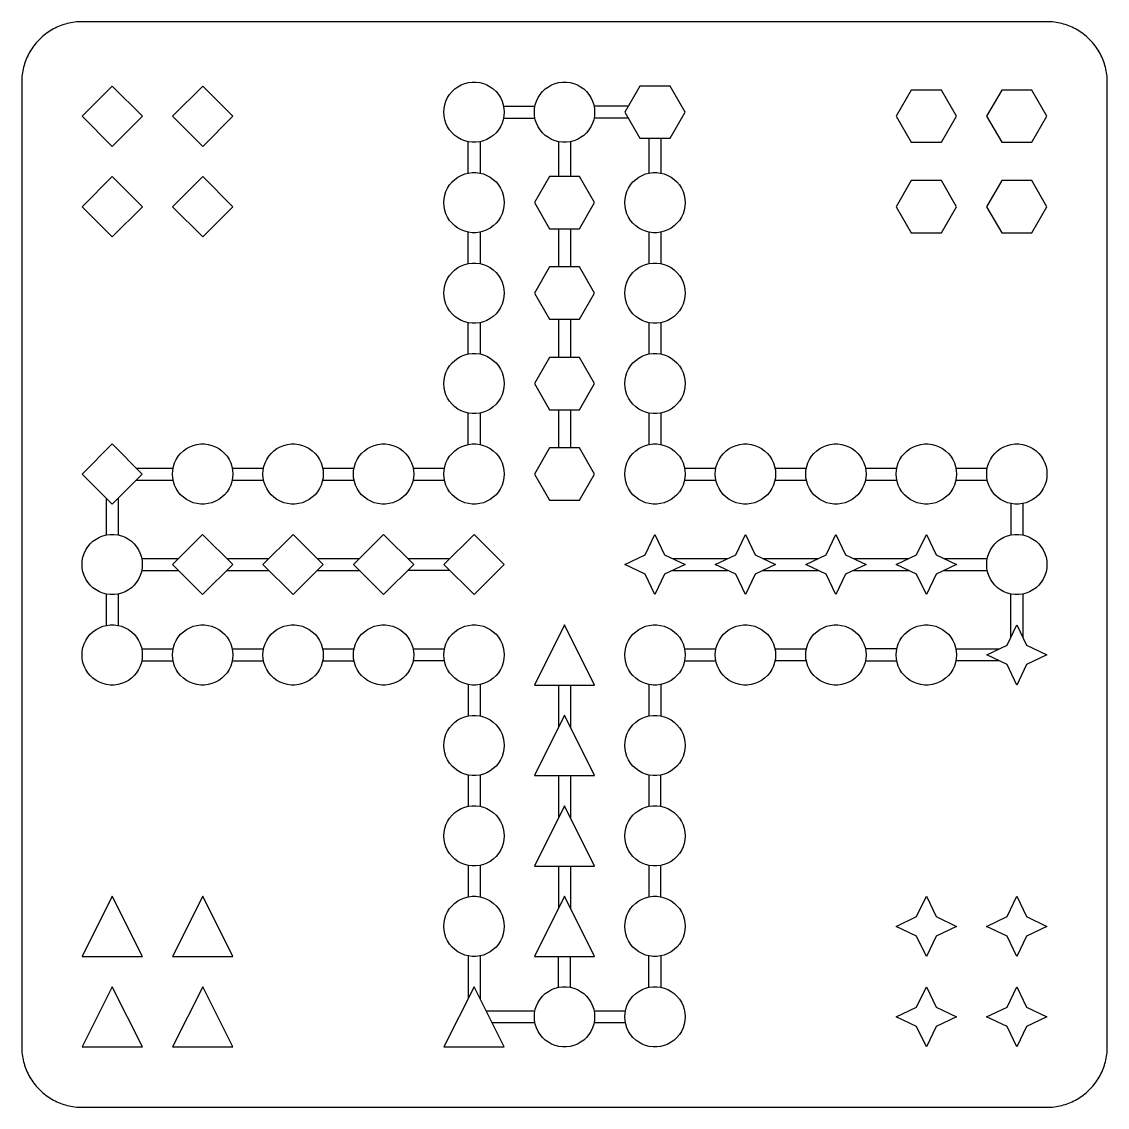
# Model space of a CAD drawing. Extents: x 0 to 180, y 0 to 180.
import ezdxf

# ---------------------------------------------------------------- set-up
doc = ezdxf.new("R2010")
doc.units = 0
doc.layers.add('WHITE', color=7, linetype='CONTINUOUS')
doc.layers.add('YELLOW', color=2, linetype='CONTINUOUS')

msp = doc.modelspace()

# ---------------------------------------------------------------- linework, layer by layer
at = {"layer": 'WHITE', "color": 0}
for p, q in [((170, 180), (10, 180)), ((0, 170), (0, 10)), ((180, 10), (180, 170)), ((10, 0), (170, 0))]:
    msp.add_line(p, q, dxfattribs=at)
for points in [[(10, 180), (9.692048, 179.995255), (9.384389, 179.981033), (9.077314, 179.957336), (8.771114, 179.92421), (8.466081, 179.881653), (8.162501, 179.829727), (7.860665, 179.768478), (7.560858, 179.697968), (7.263365, 179.618256), (6.968467, 179.529419), (6.676445, 179.431549), (6.387577, 179.324722), (6.102134, 179.209045), (5.82039, 179.084656), (5.542611, 178.95163), (5.269059, 178.81012), (4.999995, 178.660248), (4.735674, 178.502167), (4.476347, 178.336029), (4.222259, 178.161972), (3.973651, 177.980164), (3.73076, 177.790802), (3.493816, 177.594055), (3.263043, 177.390091), (3.03866, 177.179123), (2.820881, 176.961334), (2.609911, 176.736954), (2.405952, 176.50618), (2.209196, 176.269241), (2.019829, 176.026352), (1.838033, 175.77774), (1.663978, 175.523651), (1.497831, 175.264328), (1.339749, 175), (1.189881, 174.730942), (1.04837, 174.457382), (0.91535, 174.179611), (0.790948, 173.897873), (0.675281, 173.612427), (0.568459, 173.323563), (0.470583, 173.03154), (0.381746, 172.736633), (0.302033, 172.439148), (0.231519, 172.139343), (0.170271, 171.837509), (0.118347, 171.533936), (0.075797, 171.228897), (0.04266, 170.922699), (0.018968, 170.615631), (0, 170)], [(180, 170), (179.995255, 170.307953), (179.981033, 170.615616), (179.957336, 170.922684), (179.92421, 171.228882), (179.881653, 171.53392), (179.829727, 171.837494), (179.768478, 172.139328), (179.697968, 172.439133), (179.618256, 172.736633), (179.529419, 173.031525), (179.431549, 173.323547), (179.324722, 173.612411), (179.209061, 173.897858), (179.084656, 174.179596), (178.95163, 174.457382), (178.81012, 174.730942), (178.660248, 175), (178.502167, 175.264328), (178.336029, 175.523651), (178.161972, 175.77774), (177.980179, 176.026352), (177.790802, 176.269241), (177.594055, 176.50618), (177.390091, 176.736954), (177.179123, 176.961334), (176.961334, 177.179123), (176.736954, 177.390091), (176.50618, 177.594055), (176.269241, 177.790802), (176.026352, 177.980179), (175.77774, 178.161972), (175.523651, 178.336029), (175.264328, 178.502167), (175, 178.660248), (174.730942, 178.81012), (174.457382, 178.95163), (174.179596, 179.084656), (173.897858, 179.209061), (173.612411, 179.324722), (173.323547, 179.431549), (173.031525, 179.529419), (172.736618, 179.618256), (172.439133, 179.697968), (172.139328, 179.768478), (171.837494, 179.829727), (171.533905, 179.881653), (171.228882, 179.92421), (170.922668, 179.957336), (170.615601, 179.981033), (170, 180)], [(0, 9.999998), (0.004743, 9.692048), (0.018967, 9.384391), (0.042658, 9.077317), (0.075795, 8.771118), (0.118345, 8.466085), (0.170269, 8.162507), (0.231516, 7.860672), (0.30203, 7.560866), (0.381742, 7.263374), (0.470579, 6.968478), (0.568454, 6.676457), (0.675276, 6.387589), (0.790942, 6.102147), (0.915344, 5.820403), (1.048364, 5.542624), (1.189874, 5.269072), (1.339741, 5.000008), (1.497824, 4.735687), (1.66397, 4.476359), (1.838024, 4.22227), (2.019821, 3.973663), (2.209187, 3.730772), (2.405942, 3.493827), (2.609902, 3.263053), (2.820871, 3.038671), (3.03865, 2.820891), (3.263032, 2.609921), (3.493805, 2.405961), (3.730749, 2.209205), (3.97364, 2.019838), (4.222247, 1.838041), (4.476335, 1.663986), (4.735662, 1.497839), (4.999983, 1.339756), (5.269047, 1.189888), (5.542598, 1.048376), (5.820377, 0.915356), (6.102121, 0.790953), (6.387562, 0.675286), (6.67643, 0.568463), (6.968451, 0.470587), (7.263346, 0.38175), (7.560838, 0.302037), (7.860644, 0.231522), (8.162478, 0.170274), (8.466057, 0.118349), (8.77109, 0.075798), (9.077289, 0.042661), (9.384362, 0.018968), (10, 0)], [(170, 0), (170.307953, 0.004743), (170.615616, 0.018967), (170.922684, 0.042658), (171.228882, 0.075795), (171.53392, 0.118346), (171.837494, 0.17027), (172.139328, 0.231518), (172.439148, 0.302032), (172.736633, 0.381745), (173.031525, 0.470582), (173.323547, 0.568458), (173.612427, 0.67528), (173.897858, 0.790948), (174.179611, 0.91535), (174.457397, 1.048371), (174.730942, 1.189882), (175.000015, 1.339751), (175.264328, 1.497834), (175.523651, 1.663982), (175.77774, 1.838037), (176.026352, 2.019834), (176.269241, 2.2092), (176.506195, 2.405957), (176.736969, 2.609917), (176.961349, 2.820888), (177.179123, 3.038667), (177.390091, 3.263051), (177.594055, 3.493824), (177.790817, 3.730769), (177.980179, 3.973661), (178.161972, 4.22227), (178.336029, 4.476358), (178.502182, 4.735686), (178.660263, 5.000008), (178.81012, 5.269073), (178.95163, 5.542625), (179.084656, 5.820405), (179.209061, 6.10215), (179.324722, 6.387592), (179.431549, 6.676461), (179.529419, 6.968482), (179.618256, 7.263379), (179.697968, 7.560872), (179.768478, 7.860678), (179.829727, 8.162514), (179.881653, 8.466092), (179.92421, 8.771126), (179.957336, 9.077326), (179.981033, 9.3844), (180, 10)]]:
    msp.add_lwpolyline(points, dxfattribs=at)
at = {"layer": 'YELLOW', "color": 0}
for p, q in [((15.009914, 169.330124), (10.009914, 164.330124)), ((20.009914, 164.330124), (15.009914, 169.330124)), ((30.009914, 169.330124), (25.009914, 164.330124)), ((35.009914, 164.330124), (30.009914, 169.330124)), ((102.5, 169.330124), (100, 165)), ((107.5, 169.330124), (102.5, 169.330124)), ((110, 165), (107.5, 169.330124)), ((147.499298, 168.660248), (144.999298, 164.330124)), ((152.499298, 168.660248), (147.499298, 168.660248)), ((154.999298, 164.330124), (152.499298, 168.660248)), ((162.499298, 168.660248), (159.999298, 164.330124)), ((167.499298, 168.660248), (162.499298, 168.660248)), ((169.999298, 164.330124), (167.499298, 168.660248)), ((79.898979, 166), (85.101021, 166)), ((100.577347, 166), (94.898979, 166)), ((10.009914, 164.330124), (15.009914, 159.330124)), ((15.009914, 159.330124), (20.009914, 164.330124)), ((25.009914, 164.330124), (30.009914, 159.330124)), ((30.009914, 159.330124), (35.009914, 164.330124)), ((79.898979, 164), (85.101021, 164)), ((100.577347, 164), (94.898979, 164)), ((100, 165), (102.5, 160.669876)), ((107.5, 160.669876), (110, 165)), ((144.999298, 164.330124), (147.499298, 160)), ((152.499298, 160), (154.999298, 164.330124)), ((159.999298, 164.330124), (162.499298, 160)), ((167.499298, 160), (169.999298, 164.330124)), ((102.5, 160.669876), (107.5, 160.669876)), ((104, 160.669876), (104, 154.898972)), ((106, 160.669876), (106, 154.898972)), ((74, 154.898972), (74, 160.101028)), ((76, 160.101028), (76, 154.898972)), ((89, 160.101028), (89, 154.330124)), ((91, 160.101028), (91, 154.330124)), ((147.499298, 160), (152.499298, 160)), ((162.499298, 160), (167.499298, 160)), ((15.009914, 154.330124), (10.009914, 149.330124)), ((20.009914, 149.330124), (15.009914, 154.330124)), ((30.009914, 154.330124), (25.009914, 149.330124)), ((35.009914, 149.330124), (30.009914, 154.330124)), ((87.5, 154.330124), (85, 150)), ((92.5, 154.330124), (87.5, 154.330124)), ((95, 150), (92.5, 154.330124)), ((147.499298, 153.660248), (144.999298, 149.330124)), ((152.499298, 153.660248), (147.499298, 153.660248)), ((154.999298, 149.330124), (152.499298, 153.660248)), ((162.499298, 153.660248), (159.999298, 149.330124)), ((167.499298, 153.660248), (162.499298, 153.660248)), ((169.999298, 149.330124), (167.499298, 153.660248)), ((85, 150), (87.5, 145.669876)), ((92.5, 145.669876), (95, 150)), ((10.009914, 149.330124), (15.009914, 144.330124)), ((15.009914, 144.330124), (20.009914, 149.330124)), ((25.009914, 149.330124), (30.009914, 144.330124)), ((30.009914, 144.330124), (35.009914, 149.330124)), ((144.999298, 149.330124), (147.499298, 145)), ((152.499298, 145), (154.999298, 149.330124)), ((159.999298, 149.330124), (162.499298, 145)), ((167.499298, 145), (169.999298, 149.330124)), ((74, 139.898972), (74, 145.101028)), ((76, 145.101028), (76, 139.898972)), ((87.5, 145.669876), (92.5, 145.669876)), ((89, 145.669876), (89, 139.330124)), ((91, 145.669876), (91, 139.330124)), ((104, 145.101028), (104, 139.898972)), ((106, 145.101028), (106, 139.898972)), ((147.499298, 145), (152.499298, 145)), ((162.499298, 145), (167.499298, 145)), ((87.5, 139.330124), (85, 135)), ((92.5, 139.330124), (87.5, 139.330124)), ((95, 135), (92.5, 139.330124)), ((85, 135), (87.5, 130.669876)), ((92.5, 130.669876), (95, 135)), ((74, 124.898979), (74, 130.101028)), ((76, 130.101028), (76, 124.898979)), ((87.5, 130.669876), (92.5, 130.669876)), ((89, 130.669876), (89, 124.330124)), ((91, 130.669876), (91, 124.330124)), ((104, 130.101028), (104, 124.898979)), ((106, 130.101028), (106, 124.898979)), ((87.5, 124.330124), (85, 120)), ((92.5, 124.330124), (87.5, 124.330124)), ((95, 120), (92.5, 124.330124)), ((85, 120), (87.5, 115.669876)), ((92.5, 115.669876), (95, 120)), ((87.5, 115.669876), (92.5, 115.669876)), ((89, 115.669876), (89, 109.330124)), ((91, 115.669876), (91, 109.330124)), ((74, 109.898979), (74, 115.101021)), ((76, 115.101021), (76, 109.898979)), ((104, 115.101021), (104, 109.898979)), ((106, 115.101021), (106, 109.898979)), ((15, 110), (10, 105)), ((20, 105), (15, 110)), ((87.5, 109.330124), (85, 105)), ((92.5, 109.330124), (87.5, 109.330124)), ((95, 105), (92.5, 109.330124)), ((10, 105), (15, 100)), ((15, 100), (20, 105)), ((19, 106), (25.101021, 106)), ((34.898979, 106), (40.101021, 106)), ((49.898979, 106), (55.101021, 106)), ((64.898979, 106), (70.101021, 106)), ((85, 105), (87.5, 100.669876)), ((92.5, 100.669876), (95, 105)), ((109.898979, 106), (115.101021, 106)), ((124.898979, 106), (130.101028, 106)), ((139.898972, 106), (145.101028, 106)), ((154.898972, 106), (160.101028, 106)), ((19, 104), (25.101021, 104)), ((34.898979, 104), (40.101021, 104)), ((49.898979, 104), (55.101021, 104)), ((64.898979, 104), (70.101021, 104)), ((109.898979, 104), (115.101021, 104)), ((124.898979, 104), (130.101028, 104)), ((139.898972, 104), (145.101028, 104)), ((154.898972, 104), (160.101028, 104)), ((14, 101), (14, 94.898979)), ((16, 101), (16, 94.898979)), ((87.5, 100.669876), (92.5, 100.669876)), ((164, 100.101021), (164, 94.898979)), ((166, 100.101021), (166, 94.898979)), ((30, 95), (25, 90)), ((35, 90), (30, 95)), ((45, 95), (40, 90)), ((50, 90), (45, 95)), ((60, 95), (55, 90)), ((65, 90), (60, 95)), ((75, 95), (70, 90)), ((80, 90), (75, 95)), ((103.39135, 91.60865), (105, 95)), ((105, 95), (106.60865, 91.60865)), ((118.39135, 91.60865), (120, 95)), ((120, 95), (121.60865, 91.60865)), ((133.391342, 91.60865), (135, 95)), ((135, 95), (136.608658, 91.60865)), ((148.391342, 91.60865), (150, 95)), ((150, 95), (151.608658, 91.60865)), ((19.898979, 91), (26, 91)), ((25, 90), (30, 85)), ((30, 85), (35, 90)), ((34, 91), (41, 91)), ((40, 90), (45, 85)), ((45, 85), (50, 90)), ((49, 91), (56, 91)), ((55, 90), (60, 85)), ((60, 85), (65, 90)), ((64, 91), (71, 91)), ((70, 90), (75, 85)), ((75, 85), (80, 90)), ((100, 90), (103.39135, 91.60865)), ((103.39135, 88.39135), (100, 90)), ((106.60865, 91.60865), (110, 90)), ((110, 90), (106.60865, 88.39135)), ((107.891808, 91), (117.108192, 91)), ((115, 90), (118.39135, 91.60865)), ((118.39135, 88.39135), (115, 90)), ((121.60865, 91.60865), (125, 90)), ((125, 90), (121.60865, 88.39135)), ((122.891808, 91), (132.108185, 91)), ((130, 90), (133.391342, 91.60865)), ((133.391342, 88.39135), (130, 90)), ((136.608658, 91.60865), (140, 90)), ((140, 90), (136.608658, 88.39135)), ((137.891815, 91), (147.108185, 91)), ((145, 90), (148.391342, 91.60865)), ((148.391342, 88.39135), (145, 90)), ((151.608658, 91.60865), (155, 90)), ((155, 90), (151.608658, 88.39135)), ((152.891815, 91), (160.101028, 91)), ((19.898979, 89), (26, 89)), ((34, 89), (41, 89)), ((49, 89), (56, 89)), ((71, 89), (64, 89)), ((105, 85), (103.39135, 88.39135)), ((106.60865, 88.39135), (105, 85)), ((107.891808, 89), (117.108192, 89)), ((120, 85), (118.39135, 88.39135)), ((121.60865, 88.39135), (120, 85)), ((122.891808, 89), (132.108185, 89)), ((135, 85), (133.391342, 88.39135)), ((136.608658, 88.39135), (135, 85)), ((137.891815, 89), (147.108185, 89)), ((150, 85), (148.391342, 88.39135)), ((151.608658, 88.39135), (150, 85)), ((152.891815, 89), (160.101028, 89)), ((14, 85.101021), (14, 79.898979)), ((16, 85.101021), (16, 79.898979)), ((164, 77.891808), (164, 85.101021)), ((166, 85.101021), (166, 77.891808)), ((90, 80), (85, 70)), ((95, 70), (90, 80)), ((163.391342, 76.60865), (165, 80)), ((165, 80), (166.608658, 76.60865)), ((19.898979, 76), (25.101021, 76)), ((34.898979, 76), (40.101021, 76)), ((49.898979, 76), (55.101021, 76)), ((64.898979, 76), (70.101021, 76)), ((109.898979, 76), (115.101021, 76)), ((124.898979, 76), (130.101028, 76)), ((145.101028, 76), (139.898972, 76)), ((154.898972, 76), (162.108185, 76)), ((160, 75), (163.391342, 76.60865)), ((166.608658, 76.60865), (170, 75)), ((19.898979, 74), (25.101021, 74)), ((34.898979, 74), (40.101021, 74)), ((49.898979, 74), (55.101021, 74)), ((70.101021, 74), (64.898979, 74)), ((109.898979, 74), (115.101021, 74)), ((130.101028, 74), (124.898979, 74)), ((139.898972, 74), (145.101028, 74)), ((162.108185, 74), (154.898972, 74)), ((163.391342, 73.39135), (160, 75)), ((170, 75), (166.608658, 73.39135)), ((165, 70), (163.391342, 73.39135)), ((166.608658, 73.39135), (165, 70)), ((74, 70.101021), (74, 64.898979)), ((76, 70.101021), (76, 64.898979)), ((85, 70), (95, 70)), ((89, 70), (89, 63)), ((91, 70), (91, 63)), ((104, 70.101021), (104, 64.898979)), ((106, 70.101021), (106, 64.898979)), ((90, 65), (85, 55)), ((95, 55), (90, 65)), ((74, 55.101021), (74, 49.898979)), ((76, 55.101021), (76, 49.898979)), ((85, 55), (95, 55)), ((89, 55), (89, 48)), ((91, 55), (91, 48)), ((104, 55.101021), (104, 49.898979)), ((106, 49.898979), (106, 55.101021)), ((90, 50), (85, 40)), ((95, 40), (90, 50)), ((74, 40.101021), (74, 34.898979)), ((76, 40.101021), (76, 34.898979)), ((85, 40), (95, 40)), ((89, 40), (89, 33)), ((91, 40), (91, 33)), ((104, 40.101021), (104, 34.898979)), ((106, 34.898979), (106, 40.101021)), ((15.009914, 35), (10.009914, 25)), ((20.009914, 25), (15.009914, 35)), ((30.009914, 35), (25.009914, 25)), ((35.009914, 25), (30.009914, 35)), ((90, 35), (85, 25)), ((95, 25), (90, 35)), ((148.390656, 31.608652), (149.999298, 35)), ((149.999298, 35), (151.607956, 31.608652)), ((163.390656, 31.608652), (164.999298, 35)), ((164.999298, 35), (166.607956, 31.608652)), ((144.999298, 30), (148.390656, 31.608652)), ((151.607956, 31.608652), (154.999298, 30)), ((159.999298, 30), (163.390656, 31.608652)), ((166.607956, 31.608652), (169.999298, 30)), ((148.390656, 28.391348), (144.999298, 30)), ((154.999298, 30), (151.607956, 28.391348)), ((163.390656, 28.391348), (159.999298, 30)), ((169.999298, 30), (166.607956, 28.391348)), ((149.999298, 25), (148.390656, 28.391348)), ((151.607956, 28.391348), (149.999298, 25)), ((164.999298, 25), (163.390656, 28.391348)), ((166.607956, 28.391348), (164.999298, 25)), ((10.009914, 25), (20.009914, 25)), ((25.009914, 25), (35.009914, 25)), ((74, 25.101021), (74, 18)), ((76, 25.101021), (76, 18)), ((85, 25), (95, 25)), ((89, 19.898979), (89, 25)), ((91, 19.898979), (91, 25)), ((104, 19.898979), (104, 25.101021)), ((106, 25.101021), (106, 19.898979)), ((15.009914, 20), (10.009914, 10)), ((20.009914, 10), (15.009914, 20)), ((30.009914, 20), (25.009914, 10)), ((35.009914, 10), (30.009914, 20)), ((75, 20), (70, 10)), ((80, 10), (75, 20)), ((148.390656, 16.608652), (149.999298, 20)), ((149.999298, 20), (151.607956, 16.608652)), ((163.390656, 16.608652), (164.999298, 20)), ((164.999298, 20), (166.607956, 16.608652)), ((144.999298, 15), (148.390656, 16.608652)), ((151.607956, 16.608652), (154.999298, 15)), ((159.999298, 15), (163.390656, 16.608652)), ((166.607956, 16.608652), (169.999298, 15)), ((77, 16), (85.101021, 16)), ((94.898979, 16), (100.101021, 16)), ((148.390656, 13.391347), (144.999298, 15)), ((154.999298, 15), (151.607956, 13.391347)), ((163.390656, 13.391347), (159.999298, 15)), ((169.999298, 15), (166.607956, 13.391347)), ((85.101021, 14), (78, 14)), ((100.101021, 14), (94.898979, 14)), ((149.999298, 10), (148.390656, 13.391347)), ((151.607956, 13.391347), (149.999298, 10)), ((164.999298, 10), (163.390656, 13.391347)), ((166.607956, 13.391347), (164.999298, 10)), ((10.009914, 10), (20.009914, 10)), ((25.009914, 10), (35.009914, 10)), ((70, 10), (80, 10))]:
    msp.add_line(p, q, dxfattribs=at)
for points in [[(80, 165), (79.960571, 164.373337), (79.842918, 163.756546), (79.64888, 163.159378), (79.381531, 162.591232), (79.045082, 162.061081), (78.644844, 161.577271), (78.187119, 161.14743), (77.679131, 160.778366), (77.128899, 160.475861), (76.545082, 160.24472), (75.936905, 160.088562), (75.31395, 160.009872), (74.686043, 160.009872), (74.063095, 160.088562), (73.45491, 160.24472), (72.871101, 160.475861), (72.320862, 160.778366), (71.812881, 161.14743), (71.355156, 161.577271), (70.95491, 162.061081), (70.618462, 162.591232), (70.35112, 163.159378), (70.157082, 163.756561), (70.039429, 164.373337), (70, 165), (70.039429, 165.626663), (70.157082, 166.243454), (70.35112, 166.840622), (70.618469, 167.408768), (70.954918, 167.938934), (71.355164, 168.422745), (71.812881, 168.85257), (72.320869, 169.221649), (72.871109, 169.524139), (73.454918, 169.75528), (74.063103, 169.911438), (74.686058, 169.990128), (75.313957, 169.990128), (75.936913, 169.911438), (76.54509, 169.75528), (77.128906, 169.524139), (77.679138, 169.221634), (78.187126, 168.852554), (78.644852, 168.422729), (79.04509, 167.938919), (79.381538, 167.408768), (79.648888, 166.840607), (79.842918, 166.243439), (79.960571, 165.626663), (80, 165)], [(95, 165), (94.960571, 164.373337), (94.842918, 163.756546), (94.64888, 163.159378), (94.381531, 162.591232), (94.045082, 162.061081), (93.644844, 161.577271), (93.187119, 161.14743), (92.679131, 160.778366), (92.128899, 160.475861), (91.545082, 160.24472), (90.936905, 160.088562), (90.31395, 160.009872), (89.686043, 160.009872), (89.063095, 160.088562), (88.45491, 160.24472), (87.871101, 160.475861), (87.320862, 160.778366), (86.812881, 161.14743), (86.355156, 161.577271), (85.95491, 162.061081), (85.618462, 162.591232), (85.35112, 163.159378), (85.157082, 163.756561), (85.039429, 164.373337), (85, 165), (85.039429, 165.626663), (85.157082, 166.243454), (85.35112, 166.840622), (85.618469, 167.408768), (85.954918, 167.938934), (86.355164, 168.422745), (86.812881, 168.85257), (87.320869, 169.221649), (87.871109, 169.524139), (88.454918, 169.75528), (89.063103, 169.911438), (89.686058, 169.990128), (90.313957, 169.990128), (90.936913, 169.911438), (91.54509, 169.75528), (92.128906, 169.524139), (92.679138, 169.221634), (93.187126, 168.852554), (93.644852, 168.422729), (94.04509, 167.938919), (94.381538, 167.408768), (94.648888, 166.840607), (94.842918, 166.243439), (94.960571, 165.626663), (95, 165)], [(80, 150), (79.960571, 149.373337), (79.842918, 148.756546), (79.64888, 148.159378), (79.381531, 147.591232), (79.045082, 147.061081), (78.644844, 146.577271), (78.187119, 146.14743), (77.679131, 145.778366), (77.128899, 145.475861), (76.545082, 145.24472), (75.936905, 145.088562), (75.31395, 145.009872), (74.686043, 145.009872), (74.063095, 145.088562), (73.45491, 145.24472), (72.871101, 145.475861), (72.320862, 145.778366), (71.812881, 146.14743), (71.355156, 146.577271), (70.95491, 147.061081), (70.618462, 147.591232), (70.35112, 148.159378), (70.157082, 148.756561), (70.039429, 149.373337), (70, 150), (70.039429, 150.626663), (70.157082, 151.243454), (70.35112, 151.840622), (70.618469, 152.408768), (70.954918, 152.938934), (71.355164, 153.422745), (71.812881, 153.85257), (72.320869, 154.221649), (72.871109, 154.524139), (73.454918, 154.75528), (74.063103, 154.911438), (74.686058, 154.990128), (75.313957, 154.990128), (75.936913, 154.911438), (76.54509, 154.75528), (77.128906, 154.524139), (77.679138, 154.221634), (78.187126, 153.852554), (78.644852, 153.422729), (79.04509, 152.938919), (79.381538, 152.408768), (79.648888, 151.840607), (79.842918, 151.243439), (79.960571, 150.626663), (80, 150)], [(110, 150), (109.960571, 149.373337), (109.842918, 148.756546), (109.64888, 148.159378), (109.381531, 147.591232), (109.045082, 147.061081), (108.644844, 146.577271), (108.187119, 146.14743), (107.679131, 145.778366), (107.128899, 145.475861), (106.545082, 145.24472), (105.936905, 145.088562), (105.31395, 145.009872), (104.686043, 145.009872), (104.063095, 145.088562), (103.45491, 145.24472), (102.871101, 145.475861), (102.320862, 145.778366), (101.812881, 146.14743), (101.355156, 146.577271), (100.95491, 147.061081), (100.618462, 147.591232), (100.35112, 148.159378), (100.157082, 148.756561), (100.039429, 149.373337), (100, 150), (100.039429, 150.626663), (100.157082, 151.243454), (100.35112, 151.840622), (100.618469, 152.408768), (100.954918, 152.938934), (101.355164, 153.422745), (101.812881, 153.85257), (102.320869, 154.221649), (102.871109, 154.524139), (103.454918, 154.75528), (104.063103, 154.911438), (104.686058, 154.990128), (105.313957, 154.990128), (105.936913, 154.911438), (106.54509, 154.75528), (107.128906, 154.524139), (107.679138, 154.221634), (108.187126, 153.852554), (108.644852, 153.422729), (109.04509, 152.938919), (109.381538, 152.408768), (109.648888, 151.840607), (109.842918, 151.243439), (109.960571, 150.626663), (110, 150)], [(80, 135), (79.960571, 134.373337), (79.842918, 133.756546), (79.64888, 133.159378), (79.381531, 132.591232), (79.045082, 132.061081), (78.644844, 131.577271), (78.187119, 131.14743), (77.679131, 130.778366), (77.128899, 130.475861), (76.545082, 130.24472), (75.936905, 130.088562), (75.31395, 130.009872), (74.686043, 130.009872), (74.063095, 130.088562), (73.45491, 130.24472), (72.871101, 130.475861), (72.320862, 130.778366), (71.812881, 131.14743), (71.355156, 131.577271), (70.95491, 132.061081), (70.618462, 132.591232), (70.35112, 133.159378), (70.157082, 133.756561), (70.039429, 134.373337), (70, 135), (70.039429, 135.626663), (70.157082, 136.243454), (70.35112, 136.840622), (70.618469, 137.408768), (70.954918, 137.938934), (71.355164, 138.422745), (71.812881, 138.85257), (72.320869, 139.221649), (72.871109, 139.524139), (73.454918, 139.75528), (74.063103, 139.911438), (74.686058, 139.990128), (75.313957, 139.990128), (75.936913, 139.911438), (76.54509, 139.75528), (77.128906, 139.524139), (77.679138, 139.221634), (78.187126, 138.852554), (78.644852, 138.422729), (79.04509, 137.938919), (79.381538, 137.408768), (79.648888, 136.840607), (79.842918, 136.243439), (79.960571, 135.626663), (80, 135)], [(110, 135), (109.960571, 134.373337), (109.842918, 133.756546), (109.64888, 133.159378), (109.381531, 132.591232), (109.045082, 132.061081), (108.644844, 131.577271), (108.187119, 131.14743), (107.679131, 130.778366), (107.128899, 130.475861), (106.545082, 130.24472), (105.936905, 130.088562), (105.31395, 130.009872), (104.686043, 130.009872), (104.063095, 130.088562), (103.45491, 130.24472), (102.871101, 130.475861), (102.320862, 130.778366), (101.812881, 131.14743), (101.355156, 131.577271), (100.95491, 132.061081), (100.618462, 132.591232), (100.35112, 133.159378), (100.157082, 133.756561), (100.039429, 134.373337), (100, 135), (100.039429, 135.626663), (100.157082, 136.243454), (100.35112, 136.840622), (100.618469, 137.408768), (100.954918, 137.938934), (101.355164, 138.422745), (101.812881, 138.85257), (102.320869, 139.221649), (102.871109, 139.524139), (103.454918, 139.75528), (104.063103, 139.911438), (104.686058, 139.990128), (105.313957, 139.990128), (105.936913, 139.911438), (106.54509, 139.75528), (107.128906, 139.524139), (107.679138, 139.221634), (108.187126, 138.852554), (108.644852, 138.422729), (109.04509, 137.938919), (109.381538, 137.408768), (109.648888, 136.840607), (109.842918, 136.243439), (109.960571, 135.626663), (110, 135)], [(80, 120), (79.960571, 119.373337), (79.842918, 118.756554), (79.64888, 118.159378), (79.381531, 117.591232), (79.045082, 117.061073), (78.644844, 116.577263), (78.187119, 116.14743), (77.679131, 115.778358), (77.128899, 115.475868), (76.545082, 115.24472), (75.936905, 115.088562), (75.31395, 115.009865), (74.686043, 115.009865), (74.063095, 115.088562), (73.45491, 115.24472), (72.871101, 115.475868), (72.320862, 115.778358), (71.812881, 116.147438), (71.355156, 116.577263), (70.95491, 117.061073), (70.618462, 117.591232), (70.35112, 118.159378), (70.157082, 118.756554), (70.039429, 119.373337), (70, 120.000008), (70.039429, 120.626671), (70.157082, 121.243454), (70.35112, 121.84063), (70.618469, 122.408775), (70.954918, 122.938934), (71.355164, 123.422737), (71.812881, 123.85257), (72.320869, 124.221642), (72.871109, 124.524139), (73.454918, 124.755287), (74.063103, 124.911438), (74.686058, 124.990135), (75.313957, 124.990135), (75.936913, 124.911438), (76.54509, 124.75528), (77.128906, 124.524132), (77.679138, 124.221634), (78.187126, 123.852562), (78.644852, 123.422729), (79.04509, 122.938919), (79.381538, 122.40876), (79.648888, 121.840614), (79.842918, 121.243439), (79.960571, 120.626656), (80, 120)], [(110, 120), (109.960571, 119.373337), (109.842918, 118.756554), (109.64888, 118.159378), (109.381531, 117.591232), (109.045082, 117.061073), (108.644844, 116.577263), (108.187119, 116.14743), (107.679131, 115.778358), (107.128899, 115.475868), (106.545082, 115.24472), (105.936905, 115.088562), (105.31395, 115.009865), (104.686043, 115.009865), (104.063095, 115.088562), (103.45491, 115.24472), (102.871101, 115.475868), (102.320862, 115.778358), (101.812881, 116.147438), (101.355156, 116.577263), (100.95491, 117.061073), (100.618462, 117.591232), (100.35112, 118.159378), (100.157082, 118.756554), (100.039429, 119.373337), (100, 120.000008), (100.039429, 120.626671), (100.157082, 121.243454), (100.35112, 121.84063), (100.618469, 122.408775), (100.954918, 122.938934), (101.355164, 123.422737), (101.812881, 123.85257), (102.320869, 124.221642), (102.871109, 124.524139), (103.454918, 124.755287), (104.063103, 124.911438), (104.686058, 124.990135), (105.313957, 124.990135), (105.936913, 124.911438), (106.54509, 124.75528), (107.128906, 124.524132), (107.679138, 124.221634), (108.187126, 123.852562), (108.644852, 123.422729), (109.04509, 122.938919), (109.381538, 122.40876), (109.648888, 121.840614), (109.842918, 121.243439), (109.960571, 120.626656), (110, 120)], [(35, 105), (34.960575, 104.373337), (34.842915, 103.756554), (34.648884, 103.159378), (34.381535, 102.591232), (34.045086, 102.061073), (33.644844, 101.577263), (33.187119, 101.14743), (32.679134, 100.778358), (32.128895, 100.475868), (31.545084, 100.24472), (30.936905, 100.088562), (30.313951, 100.009865), (29.686047, 100.009865), (29.063091, 100.088562), (28.454912, 100.24472), (27.871101, 100.475868), (27.320864, 100.778358), (26.812878, 101.147438), (26.355156, 101.577263), (25.954914, 102.061073), (25.618465, 102.591232), (25.351116, 103.159378), (25.157084, 103.756554), (25.039427, 104.373337), (25, 105.000008), (25.039427, 105.626671), (25.157085, 106.243454), (25.35112, 106.84063), (25.618469, 107.408775), (25.954918, 107.938934), (26.35516, 108.422737), (26.812885, 108.85257), (27.320871, 109.221642), (27.871109, 109.524139), (28.454922, 109.755287), (29.063101, 109.911438), (29.686054, 109.990135), (30.313959, 109.990135), (30.936914, 109.911438), (31.545092, 109.75528), (32.128902, 109.524132), (32.679142, 109.221634), (33.187126, 108.852562), (33.644848, 108.422729), (34.04509, 107.938919), (34.381538, 107.40876), (34.648888, 106.840614), (34.842918, 106.243439), (34.960575, 105.626656), (35, 105)], [(50, 105), (49.960575, 104.373337), (49.842915, 103.756554), (49.648884, 103.159378), (49.381535, 102.591232), (49.045086, 102.061073), (48.644844, 101.577263), (48.187119, 101.14743), (47.679134, 100.778358), (47.128895, 100.475868), (46.545086, 100.24472), (45.936905, 100.088562), (45.31395, 100.009865), (44.686047, 100.009865), (44.063091, 100.088562), (43.454914, 100.24472), (42.871101, 100.475868), (42.320866, 100.778358), (41.812878, 101.147438), (41.355156, 101.577263), (40.954914, 102.061073), (40.618465, 102.591232), (40.351116, 103.159378), (40.157082, 103.756554), (40.039425, 104.373337), (40, 105.000008), (40.039429, 105.626671), (40.157085, 106.243454), (40.35112, 106.84063), (40.618469, 107.408775), (40.954918, 107.938934), (41.35516, 108.422737), (41.812885, 108.85257), (42.320869, 109.221642), (42.871109, 109.524139), (43.454922, 109.755287), (44.063099, 109.911438), (44.686054, 109.990135), (45.313961, 109.990135), (45.936913, 109.911438), (46.545094, 109.75528), (47.128902, 109.524132), (47.679142, 109.221634), (48.187126, 108.852562), (48.644848, 108.422729), (49.04509, 107.938919), (49.381538, 107.40876), (49.648888, 106.840614), (49.842918, 106.243439), (49.960575, 105.626656), (50, 105)], [(65, 105), (64.960571, 104.373337), (64.842918, 103.756554), (64.64888, 103.159378), (64.381531, 102.591232), (64.045082, 102.061073), (63.644844, 101.577263), (63.187119, 101.14743), (62.679134, 100.778358), (62.128895, 100.475868), (61.545086, 100.24472), (60.936905, 100.088562), (60.31395, 100.009865), (59.686047, 100.009865), (59.063091, 100.088562), (58.454914, 100.24472), (57.871101, 100.475868), (57.320866, 100.778358), (56.812878, 101.147438), (56.355156, 101.577263), (55.954914, 102.061073), (55.618465, 102.591232), (55.351116, 103.159378), (55.157082, 103.756554), (55.039425, 104.373337), (55, 105.000008), (55.039429, 105.626671), (55.157085, 106.243454), (55.35112, 106.84063), (55.618469, 107.408775), (55.954918, 107.938934), (56.35516, 108.422737), (56.812885, 108.85257), (57.320869, 109.221642), (57.871109, 109.524139), (58.454922, 109.755287), (59.063099, 109.911438), (59.686054, 109.990135), (60.313961, 109.990135), (60.936913, 109.911438), (61.545094, 109.75528), (62.128902, 109.524132), (62.679142, 109.221634), (63.187126, 108.852562), (63.644848, 108.422729), (64.04509, 107.938919), (64.381538, 107.40876), (64.648888, 106.840614), (64.842918, 106.243439), (64.960571, 105.626656), (65, 105)], [(80, 105), (79.960571, 104.373337), (79.842918, 103.756554), (79.64888, 103.159378), (79.381531, 102.591232), (79.045082, 102.061073), (78.644844, 101.577263), (78.187119, 101.14743), (77.679131, 100.778358), (77.128899, 100.475868), (76.545082, 100.24472), (75.936905, 100.088562), (75.31395, 100.009865), (74.686043, 100.009865), (74.063095, 100.088562), (73.45491, 100.24472), (72.871101, 100.475868), (72.320862, 100.778358), (71.812881, 101.147438), (71.355156, 101.577263), (70.95491, 102.061073), (70.618462, 102.591232), (70.35112, 103.159378), (70.157082, 103.756554), (70.039429, 104.373337), (70, 105.000008), (70.039429, 105.626671), (70.157082, 106.243454), (70.35112, 106.84063), (70.618469, 107.408775), (70.954918, 107.938934), (71.355164, 108.422737), (71.812881, 108.85257), (72.320869, 109.221642), (72.871109, 109.524139), (73.454918, 109.755287), (74.063103, 109.911438), (74.686058, 109.990135), (75.313957, 109.990135), (75.936913, 109.911438), (76.54509, 109.75528), (77.128906, 109.524132), (77.679138, 109.221634), (78.187126, 108.852562), (78.644852, 108.422729), (79.04509, 107.938919), (79.381538, 107.40876), (79.648888, 106.840614), (79.842918, 106.243439), (79.960571, 105.626656), (80, 105)], [(110, 105), (109.960571, 104.373337), (109.842918, 103.756554), (109.64888, 103.159378), (109.381531, 102.591232), (109.045082, 102.061073), (108.644844, 101.577263), (108.187119, 101.14743), (107.679131, 100.778358), (107.128899, 100.475868), (106.545082, 100.24472), (105.936905, 100.088562), (105.31395, 100.009865), (104.686043, 100.009865), (104.063095, 100.088562), (103.45491, 100.24472), (102.871101, 100.475868), (102.320862, 100.778358), (101.812881, 101.147438), (101.355156, 101.577263), (100.95491, 102.061073), (100.618462, 102.591232), (100.35112, 103.159378), (100.157082, 103.756554), (100.039429, 104.373337), (100, 105.000008), (100.039429, 105.626671), (100.157082, 106.243454), (100.35112, 106.84063), (100.618469, 107.408775), (100.954918, 107.938934), (101.355164, 108.422737), (101.812881, 108.85257), (102.320869, 109.221642), (102.871109, 109.524139), (103.454918, 109.755287), (104.063103, 109.911438), (104.686058, 109.990135), (105.313957, 109.990135), (105.936913, 109.911438), (106.54509, 109.75528), (107.128906, 109.524132), (107.679138, 109.221634), (108.187126, 108.852562), (108.644852, 108.422729), (109.04509, 107.938919), (109.381538, 107.40876), (109.648888, 106.840614), (109.842918, 106.243439), (109.960571, 105.626656), (110, 105)], [(125, 105), (124.960571, 104.373337), (124.842918, 103.756554), (124.64888, 103.159378), (124.381531, 102.591232), (124.045082, 102.061073), (123.644844, 101.577263), (123.187119, 101.14743), (122.679131, 100.778358), (122.128899, 100.475868), (121.545082, 100.24472), (120.936905, 100.088562), (120.31395, 100.009865), (119.686043, 100.009865), (119.063095, 100.088562), (118.45491, 100.24472), (117.871101, 100.475868), (117.320862, 100.778358), (116.812881, 101.147438), (116.355156, 101.577263), (115.95491, 102.061073), (115.618462, 102.591232), (115.35112, 103.159378), (115.157082, 103.756554), (115.039429, 104.373337), (115, 105.000008), (115.039429, 105.626671), (115.157082, 106.243454), (115.35112, 106.84063), (115.618469, 107.408775), (115.954918, 107.938934), (116.355164, 108.422737), (116.812881, 108.85257), (117.320869, 109.221642), (117.871109, 109.524139), (118.454918, 109.755287), (119.063103, 109.911438), (119.686058, 109.990135), (120.313957, 109.990135), (120.936913, 109.911438), (121.54509, 109.75528), (122.128906, 109.524132), (122.679138, 109.221634), (123.187126, 108.852562), (123.644852, 108.422729), (124.04509, 107.938919), (124.381538, 107.40876), (124.648888, 106.840614), (124.842918, 106.243439), (124.960571, 105.626656), (125, 105)], [(140, 105), (139.960571, 104.373337), (139.842911, 103.756554), (139.64888, 103.159378), (139.381531, 102.591232), (139.04509, 102.061073), (138.644836, 101.577263), (138.187119, 101.14743), (137.679138, 100.778358), (137.128891, 100.475868), (136.54509, 100.24472), (135.936905, 100.088562), (135.31395, 100.009865), (134.68605, 100.009865), (134.063095, 100.088562), (133.45491, 100.24472), (132.871109, 100.475868), (132.320862, 100.778358), (131.812881, 101.147438), (131.355148, 101.577263), (130.95491, 102.061073), (130.618469, 102.591232), (130.35112, 103.159378), (130.157089, 103.756554), (130.039429, 104.373337), (130, 105.000008), (130.039429, 105.626671), (130.157089, 106.243454), (130.35112, 106.84063), (130.618469, 107.408775), (130.954926, 107.938934), (131.355164, 108.422737), (131.812881, 108.85257), (132.320877, 109.221642), (132.871109, 109.524139), (133.454926, 109.755287), (134.063095, 109.911438), (134.68605, 109.990135), (135.313965, 109.990135), (135.93692, 109.911438), (136.54509, 109.75528), (137.128906, 109.524132), (137.679138, 109.221634), (138.187134, 108.852562), (138.644852, 108.422729), (139.04509, 107.938919), (139.381531, 107.40876), (139.64888, 106.840614), (139.842911, 106.243439), (139.960571, 105.626656), (140, 105)], [(155, 105), (154.960571, 104.373337), (154.842911, 103.756554), (154.64888, 103.159378), (154.381531, 102.591232), (154.04509, 102.061073), (153.644836, 101.577263), (153.187119, 101.14743), (152.679138, 100.778358), (152.128891, 100.475868), (151.54509, 100.24472), (150.936905, 100.088562), (150.31395, 100.009865), (149.68605, 100.009865), (149.063095, 100.088562), (148.45491, 100.24472), (147.871109, 100.475868), (147.320862, 100.778358), (146.812881, 101.147438), (146.355148, 101.577263), (145.95491, 102.061073), (145.618469, 102.591232), (145.35112, 103.159378), (145.157089, 103.756554), (145.039429, 104.373337), (145, 105.000008), (145.039429, 105.626671), (145.157089, 106.243454), (145.35112, 106.84063), (145.618469, 107.408775), (145.954926, 107.938934), (146.355164, 108.422737), (146.812881, 108.85257), (147.320877, 109.221642), (147.871109, 109.524139), (148.454926, 109.755287), (149.063095, 109.911438), (149.68605, 109.990135), (150.313965, 109.990135), (150.93692, 109.911438), (151.54509, 109.75528), (152.128906, 109.524132), (152.679138, 109.221634), (153.187134, 108.852562), (153.644852, 108.422729), (154.04509, 107.938919), (154.381531, 107.40876), (154.64888, 106.840614), (154.842911, 106.243439), (154.960571, 105.626656), (155, 105)], [(170, 105), (169.960571, 104.373337), (169.842911, 103.756554), (169.64888, 103.159378), (169.381531, 102.591232), (169.04509, 102.061073), (168.644836, 101.577263), (168.187119, 101.14743), (167.679138, 100.778358), (167.128891, 100.475868), (166.54509, 100.24472), (165.936905, 100.088562), (165.31395, 100.009865), (164.68605, 100.009865), (164.063095, 100.088562), (163.45491, 100.24472), (162.871109, 100.475868), (162.320862, 100.778358), (161.812881, 101.147438), (161.355148, 101.577263), (160.95491, 102.061073), (160.618469, 102.591232), (160.35112, 103.159378), (160.157089, 103.756554), (160.039429, 104.373337), (160, 105.000008), (160.039429, 105.626671), (160.157089, 106.243454), (160.35112, 106.84063), (160.618469, 107.408775), (160.954926, 107.938934), (161.355164, 108.422737), (161.812881, 108.85257), (162.320877, 109.221642), (162.871109, 109.524139), (163.454926, 109.755287), (164.063095, 109.911438), (164.68605, 109.990135), (165.313965, 109.990135), (165.93692, 109.911438), (166.54509, 109.75528), (167.128906, 109.524132), (167.679138, 109.221634), (168.187134, 108.852562), (168.644852, 108.422729), (169.04509, 107.938919), (169.381531, 107.40876), (169.64888, 106.840614), (169.842911, 106.243439), (169.960571, 105.626656), (170, 105)], [(20, 90), (19.960573, 89.373337), (19.842916, 88.756554), (19.648882, 88.159378), (19.381533, 87.591232), (19.045084, 87.061073), (18.644844, 86.577263), (18.18712, 86.14743), (17.679134, 85.778358), (17.128897, 85.475868), (16.545084, 85.24472), (15.936906, 85.088562), (15.313951, 85.009865), (14.686046, 85.009865), (14.063091, 85.088562), (13.454913, 85.24472), (12.871102, 85.475868), (12.320865, 85.778358), (11.812879, 86.147438), (11.355155, 86.577263), (10.954913, 87.061073), (10.618465, 87.591232), (10.351116, 88.159378), (10.157084, 88.756554), (10.039426, 89.373337), (10, 90.000008), (10.039427, 90.626671), (10.157085, 91.243454), (10.351119, 91.84063), (10.618469, 92.408775), (10.954918, 92.938934), (11.355161, 93.422737), (11.812884, 93.85257), (12.320871, 94.221642), (12.871109, 94.524139), (13.454922, 94.755287), (14.0631, 94.911438), (14.686054, 94.990135), (15.31396, 94.990135), (15.936914, 94.911438), (16.545092, 94.75528), (17.128904, 94.524132), (17.67914, 94.221634), (18.187126, 93.852562), (18.64485, 93.422729), (19.04509, 92.938919), (19.381538, 92.40876), (19.648886, 91.840614), (19.842918, 91.243439), (19.960575, 90.626656), (20, 90)], [(170, 90), (169.960571, 89.373337), (169.842911, 88.756554), (169.64888, 88.159378), (169.381531, 87.591232), (169.04509, 87.061073), (168.644836, 86.577263), (168.187119, 86.14743), (167.679138, 85.778358), (167.128891, 85.475868), (166.54509, 85.24472), (165.936905, 85.088562), (165.31395, 85.009865), (164.68605, 85.009865), (164.063095, 85.088562), (163.45491, 85.24472), (162.871109, 85.475868), (162.320862, 85.778358), (161.812881, 86.147438), (161.355148, 86.577263), (160.95491, 87.061073), (160.618469, 87.591232), (160.35112, 88.159378), (160.157089, 88.756554), (160.039429, 89.373337), (160, 90.000008), (160.039429, 90.626671), (160.157089, 91.243454), (160.35112, 91.84063), (160.618469, 92.408775), (160.954926, 92.938934), (161.355164, 93.422737), (161.812881, 93.85257), (162.320877, 94.221642), (162.871109, 94.524139), (163.454926, 94.755287), (164.063095, 94.911438), (164.68605, 94.990135), (165.313965, 94.990135), (165.93692, 94.911438), (166.54509, 94.75528), (167.128906, 94.524132), (167.679138, 94.221634), (168.187134, 93.852562), (168.644852, 93.422729), (169.04509, 92.938919), (169.381531, 92.40876), (169.64888, 91.840614), (169.842911, 91.243439), (169.960571, 90.626656), (170, 90)], [(20, 75), (19.960573, 74.373337), (19.842916, 73.756554), (19.648882, 73.159378), (19.381533, 72.591232), (19.045084, 72.061073), (18.644844, 71.577263), (18.18712, 71.14743), (17.679134, 70.778358), (17.128897, 70.475868), (16.545084, 70.24472), (15.936906, 70.088562), (15.313951, 70.009865), (14.686046, 70.009865), (14.063091, 70.088562), (13.454913, 70.24472), (12.871102, 70.475868), (12.320865, 70.778358), (11.812879, 71.147438), (11.355155, 71.577263), (10.954913, 72.061073), (10.618465, 72.591232), (10.351116, 73.159378), (10.157084, 73.756554), (10.039426, 74.373337), (10, 75.000008), (10.039427, 75.626671), (10.157085, 76.243454), (10.351119, 76.84063), (10.618469, 77.408775), (10.954918, 77.938934), (11.355161, 78.422737), (11.812884, 78.85257), (12.320871, 79.221642), (12.871109, 79.524139), (13.454922, 79.755287), (14.0631, 79.911438), (14.686054, 79.990135), (15.31396, 79.990135), (15.936914, 79.911438), (16.545092, 79.75528), (17.128904, 79.524132), (17.67914, 79.221634), (18.187126, 78.852562), (18.64485, 78.422729), (19.04509, 77.938919), (19.381538, 77.40876), (19.648886, 76.840614), (19.842918, 76.243439), (19.960575, 75.626656), (20, 75)], [(35, 75), (34.960575, 74.373337), (34.842915, 73.756554), (34.648884, 73.159378), (34.381535, 72.591232), (34.045086, 72.061073), (33.644844, 71.577263), (33.187119, 71.14743), (32.679134, 70.778358), (32.128895, 70.475868), (31.545084, 70.24472), (30.936905, 70.088562), (30.313951, 70.009865), (29.686047, 70.009865), (29.063091, 70.088562), (28.454912, 70.24472), (27.871101, 70.475868), (27.320864, 70.778358), (26.812878, 71.147438), (26.355156, 71.577263), (25.954914, 72.061073), (25.618465, 72.591232), (25.351116, 73.159378), (25.157084, 73.756554), (25.039427, 74.373337), (25, 75.000008), (25.039427, 75.626671), (25.157085, 76.243454), (25.35112, 76.84063), (25.618469, 77.408775), (25.954918, 77.938934), (26.35516, 78.422737), (26.812885, 78.85257), (27.320871, 79.221642), (27.871109, 79.524139), (28.454922, 79.755287), (29.063101, 79.911438), (29.686054, 79.990135), (30.313959, 79.990135), (30.936914, 79.911438), (31.545092, 79.75528), (32.128902, 79.524132), (32.679142, 79.221634), (33.187126, 78.852562), (33.644848, 78.422729), (34.04509, 77.938919), (34.381538, 77.40876), (34.648888, 76.840614), (34.842918, 76.243439), (34.960575, 75.626656), (35, 75)], [(50, 75), (49.960575, 74.373337), (49.842915, 73.756554), (49.648884, 73.159378), (49.381535, 72.591232), (49.045086, 72.061073), (48.644844, 71.577263), (48.187119, 71.14743), (47.679134, 70.778358), (47.128895, 70.475868), (46.545086, 70.24472), (45.936905, 70.088562), (45.31395, 70.009865), (44.686047, 70.009865), (44.063091, 70.088562), (43.454914, 70.24472), (42.871101, 70.475868), (42.320866, 70.778358), (41.812878, 71.147438), (41.355156, 71.577263), (40.954914, 72.061073), (40.618465, 72.591232), (40.351116, 73.159378), (40.157082, 73.756554), (40.039425, 74.373337), (40, 75.000008), (40.039429, 75.626671), (40.157085, 76.243454), (40.35112, 76.84063), (40.618469, 77.408775), (40.954918, 77.938934), (41.35516, 78.422737), (41.812885, 78.85257), (42.320869, 79.221642), (42.871109, 79.524139), (43.454922, 79.755287), (44.063099, 79.911438), (44.686054, 79.990135), (45.313961, 79.990135), (45.936913, 79.911438), (46.545094, 79.75528), (47.128902, 79.524132), (47.679142, 79.221634), (48.187126, 78.852562), (48.644848, 78.422729), (49.04509, 77.938919), (49.381538, 77.40876), (49.648888, 76.840614), (49.842918, 76.243439), (49.960575, 75.626656), (50, 75)], [(65, 75), (64.960571, 74.373337), (64.842918, 73.756554), (64.64888, 73.159378), (64.381531, 72.591232), (64.045082, 72.061073), (63.644844, 71.577263), (63.187119, 71.14743), (62.679134, 70.778358), (62.128895, 70.475868), (61.545086, 70.24472), (60.936905, 70.088562), (60.31395, 70.009865), (59.686047, 70.009865), (59.063091, 70.088562), (58.454914, 70.24472), (57.871101, 70.475868), (57.320866, 70.778358), (56.812878, 71.147438), (56.355156, 71.577263), (55.954914, 72.061073), (55.618465, 72.591232), (55.351116, 73.159378), (55.157082, 73.756554), (55.039425, 74.373337), (55, 75.000008), (55.039429, 75.626671), (55.157085, 76.243454), (55.35112, 76.84063), (55.618469, 77.408775), (55.954918, 77.938934), (56.35516, 78.422737), (56.812885, 78.85257), (57.320869, 79.221642), (57.871109, 79.524139), (58.454922, 79.755287), (59.063099, 79.911438), (59.686054, 79.990135), (60.313961, 79.990135), (60.936913, 79.911438), (61.545094, 79.75528), (62.128902, 79.524132), (62.679142, 79.221634), (63.187126, 78.852562), (63.644848, 78.422729), (64.04509, 77.938919), (64.381538, 77.40876), (64.648888, 76.840614), (64.842918, 76.243439), (64.960571, 75.626656), (65, 75)], [(80, 75), (79.960571, 74.373337), (79.842918, 73.756554), (79.64888, 73.159378), (79.381531, 72.591232), (79.045082, 72.061073), (78.644844, 71.577263), (78.187119, 71.14743), (77.679131, 70.778358), (77.128899, 70.475868), (76.545082, 70.24472), (75.936905, 70.088562), (75.31395, 70.009865), (74.686043, 70.009865), (74.063095, 70.088562), (73.45491, 70.24472), (72.871101, 70.475868), (72.320862, 70.778358), (71.812881, 71.147438), (71.355156, 71.577263), (70.95491, 72.061073), (70.618462, 72.591232), (70.35112, 73.159378), (70.157082, 73.756554), (70.039429, 74.373337), (70, 75.000008), (70.039429, 75.626671), (70.157082, 76.243454), (70.35112, 76.84063), (70.618469, 77.408775), (70.954918, 77.938934), (71.355164, 78.422737), (71.812881, 78.85257), (72.320869, 79.221642), (72.871109, 79.524139), (73.454918, 79.755287), (74.063103, 79.911438), (74.686058, 79.990135), (75.313957, 79.990135), (75.936913, 79.911438), (76.54509, 79.75528), (77.128906, 79.524132), (77.679138, 79.221634), (78.187126, 78.852562), (78.644852, 78.422729), (79.04509, 77.938919), (79.381538, 77.40876), (79.648888, 76.840614), (79.842918, 76.243439), (79.960571, 75.626656), (80, 75)], [(110, 75), (109.960571, 74.373337), (109.842918, 73.756554), (109.64888, 73.159378), (109.381531, 72.591232), (109.045082, 72.061073), (108.644844, 71.577263), (108.187119, 71.14743), (107.679131, 70.778358), (107.128899, 70.475868), (106.545082, 70.24472), (105.936905, 70.088562), (105.31395, 70.009865), (104.686043, 70.009865), (104.063095, 70.088562), (103.45491, 70.24472), (102.871101, 70.475868), (102.320862, 70.778358), (101.812881, 71.147438), (101.355156, 71.577263), (100.95491, 72.061073), (100.618462, 72.591232), (100.35112, 73.159378), (100.157082, 73.756554), (100.039429, 74.373337), (100, 75.000008), (100.039429, 75.626671), (100.157082, 76.243454), (100.35112, 76.84063), (100.618469, 77.408775), (100.954918, 77.938934), (101.355164, 78.422737), (101.812881, 78.85257), (102.320869, 79.221642), (102.871109, 79.524139), (103.454918, 79.755287), (104.063103, 79.911438), (104.686058, 79.990135), (105.313957, 79.990135), (105.936913, 79.911438), (106.54509, 79.75528), (107.128906, 79.524132), (107.679138, 79.221634), (108.187126, 78.852562), (108.644852, 78.422729), (109.04509, 77.938919), (109.381538, 77.40876), (109.648888, 76.840614), (109.842918, 76.243439), (109.960571, 75.626656), (110, 75)], [(125, 75), (124.960571, 74.373337), (124.842918, 73.756554), (124.64888, 73.159378), (124.381531, 72.591232), (124.045082, 72.061073), (123.644844, 71.577263), (123.187119, 71.14743), (122.679131, 70.778358), (122.128899, 70.475868), (121.545082, 70.24472), (120.936905, 70.088562), (120.31395, 70.009865), (119.686043, 70.009865), (119.063095, 70.088562), (118.45491, 70.24472), (117.871101, 70.475868), (117.320862, 70.778358), (116.812881, 71.147438), (116.355156, 71.577263), (115.95491, 72.061073), (115.618462, 72.591232), (115.35112, 73.159378), (115.157082, 73.756554), (115.039429, 74.373337), (115, 75.000008), (115.039429, 75.626671), (115.157082, 76.243454), (115.35112, 76.84063), (115.618469, 77.408775), (115.954918, 77.938934), (116.355164, 78.422737), (116.812881, 78.85257), (117.320869, 79.221642), (117.871109, 79.524139), (118.454918, 79.755287), (119.063103, 79.911438), (119.686058, 79.990135), (120.313957, 79.990135), (120.936913, 79.911438), (121.54509, 79.75528), (122.128906, 79.524132), (122.679138, 79.221634), (123.187126, 78.852562), (123.644852, 78.422729), (124.04509, 77.938919), (124.381538, 77.40876), (124.648888, 76.840614), (124.842918, 76.243439), (124.960571, 75.626656), (125, 75)], [(140, 75), (139.960571, 74.373337), (139.842911, 73.756554), (139.64888, 73.159378), (139.381531, 72.591232), (139.04509, 72.061073), (138.644836, 71.577263), (138.187119, 71.14743), (137.679138, 70.778358), (137.128891, 70.475868), (136.54509, 70.24472), (135.936905, 70.088562), (135.31395, 70.009865), (134.68605, 70.009865), (134.063095, 70.088562), (133.45491, 70.24472), (132.871109, 70.475868), (132.320862, 70.778358), (131.812881, 71.147438), (131.355148, 71.577263), (130.95491, 72.061073), (130.618469, 72.591232), (130.35112, 73.159378), (130.157089, 73.756554), (130.039429, 74.373337), (130, 75.000008), (130.039429, 75.626671), (130.157089, 76.243454), (130.35112, 76.84063), (130.618469, 77.408775), (130.954926, 77.938934), (131.355164, 78.422737), (131.812881, 78.85257), (132.320877, 79.221642), (132.871109, 79.524139), (133.454926, 79.755287), (134.063095, 79.911438), (134.68605, 79.990135), (135.313965, 79.990135), (135.93692, 79.911438), (136.54509, 79.75528), (137.128906, 79.524132), (137.679138, 79.221634), (138.187134, 78.852562), (138.644852, 78.422729), (139.04509, 77.938919), (139.381531, 77.40876), (139.64888, 76.840614), (139.842911, 76.243439), (139.960571, 75.626656), (140, 75)], [(155, 75), (154.960571, 74.373337), (154.842911, 73.756554), (154.64888, 73.159378), (154.381531, 72.591232), (154.04509, 72.061073), (153.644836, 71.577263), (153.187119, 71.14743), (152.679138, 70.778358), (152.128891, 70.475868), (151.54509, 70.24472), (150.936905, 70.088562), (150.31395, 70.009865), (149.68605, 70.009865), (149.063095, 70.088562), (148.45491, 70.24472), (147.871109, 70.475868), (147.320862, 70.778358), (146.812881, 71.147438), (146.355148, 71.577263), (145.95491, 72.061073), (145.618469, 72.591232), (145.35112, 73.159378), (145.157089, 73.756554), (145.039429, 74.373337), (145, 75.000008), (145.039429, 75.626671), (145.157089, 76.243454), (145.35112, 76.84063), (145.618469, 77.408775), (145.954926, 77.938934), (146.355164, 78.422737), (146.812881, 78.85257), (147.320877, 79.221642), (147.871109, 79.524139), (148.454926, 79.755287), (149.063095, 79.911438), (149.68605, 79.990135), (150.313965, 79.990135), (150.93692, 79.911438), (151.54509, 79.75528), (152.128906, 79.524132), (152.679138, 79.221634), (153.187134, 78.852562), (153.644852, 78.422729), (154.04509, 77.938919), (154.381531, 77.40876), (154.64888, 76.840614), (154.842911, 76.243439), (154.960571, 75.626656), (155, 75)], [(80, 60), (79.960571, 59.373333), (79.842918, 58.75655), (79.64888, 58.159378), (79.381531, 57.591232), (79.045082, 57.061073), (78.644844, 56.577263), (78.187119, 56.147434), (77.679131, 55.778358), (77.128899, 55.475864), (76.545082, 55.244717), (75.936905, 55.088562), (75.31395, 55.009865), (74.686043, 55.009865), (74.063095, 55.088566), (73.45491, 55.244717), (72.871101, 55.475864), (72.320862, 55.778362), (71.812881, 56.147434), (71.355156, 56.577267), (70.95491, 57.061077), (70.618462, 57.591236), (70.35112, 58.159382), (70.157082, 58.756554), (70.039429, 59.373337), (70, 60.000004), (70.039429, 60.626671), (70.157082, 61.243454), (70.35112, 61.840626), (70.618469, 62.408772), (70.954918, 62.938931), (71.355164, 63.422741), (71.812881, 63.85257), (72.320869, 64.221642), (72.871109, 64.524139), (73.454918, 64.755287), (74.063103, 64.911438), (74.686058, 64.990135), (75.313957, 64.990135), (75.936913, 64.911438), (76.54509, 64.75528), (77.128906, 64.524132), (77.679138, 64.221634), (78.187126, 63.852562), (78.644852, 63.422729), (79.04509, 62.938919), (79.381538, 62.40876), (79.648888, 61.840614), (79.842918, 61.243439), (79.960571, 60.626656), (80, 60)], [(110, 60), (109.960571, 59.373333), (109.842918, 58.75655), (109.64888, 58.159378), (109.381531, 57.591232), (109.045082, 57.061073), (108.644844, 56.577263), (108.187119, 56.147434), (107.679131, 55.778358), (107.128899, 55.475864), (106.545082, 55.244717), (105.936905, 55.088562), (105.31395, 55.009865), (104.686043, 55.009865), (104.063095, 55.088566), (103.45491, 55.244717), (102.871101, 55.475864), (102.320862, 55.778362), (101.812881, 56.147434), (101.355156, 56.577267), (100.95491, 57.061077), (100.618462, 57.591236), (100.35112, 58.159382), (100.157082, 58.756554), (100.039429, 59.373337), (100, 60.000004), (100.039429, 60.626671), (100.157082, 61.243454), (100.35112, 61.840626), (100.618469, 62.408772), (100.954918, 62.938931), (101.355164, 63.422741), (101.812881, 63.85257), (102.320869, 64.221642), (102.871109, 64.524139), (103.454918, 64.755287), (104.063103, 64.911438), (104.686058, 64.990135), (105.313957, 64.990135), (105.936913, 64.911438), (106.54509, 64.75528), (107.128906, 64.524132), (107.679138, 64.221634), (108.187126, 63.852562), (108.644852, 63.422729), (109.04509, 62.938919), (109.381538, 62.40876), (109.648888, 61.840614), (109.842918, 61.243439), (109.960571, 60.626656), (110, 60)], [(80, 45), (79.960571, 44.373333), (79.842918, 43.75655), (79.64888, 43.159378), (79.381531, 42.591232), (79.045082, 42.061073), (78.644844, 41.577263), (78.187119, 41.147434), (77.679131, 40.778358), (77.128899, 40.475864), (76.545082, 40.244717), (75.936905, 40.088562), (75.31395, 40.009865), (74.686043, 40.009865), (74.063095, 40.088566), (73.45491, 40.244717), (72.871101, 40.475864), (72.320862, 40.778362), (71.812881, 41.147434), (71.355156, 41.577267), (70.95491, 42.061077), (70.618462, 42.591236), (70.35112, 43.159382), (70.157082, 43.756554), (70.039429, 44.373337), (70, 45.000004), (70.039429, 45.626671), (70.157082, 46.243454), (70.35112, 46.840626), (70.618469, 47.408772), (70.954918, 47.938931), (71.355164, 48.422741), (71.812881, 48.85257), (72.320869, 49.221642), (72.871109, 49.524139), (73.454918, 49.755283), (74.063103, 49.911438), (74.686058, 49.990135), (75.313957, 49.990131), (75.936913, 49.911434), (76.54509, 49.75528), (77.128906, 49.524132), (77.679138, 49.221634), (78.187126, 48.852562), (78.644852, 48.422729), (79.04509, 47.938919), (79.381538, 47.40876), (79.648888, 46.840614), (79.842918, 46.243439), (79.960571, 45.626656), (80, 45)], [(110, 45), (109.960571, 44.373333), (109.842918, 43.75655), (109.64888, 43.159378), (109.381531, 42.591232), (109.045082, 42.061073), (108.644844, 41.577263), (108.187119, 41.147434), (107.679131, 40.778358), (107.128899, 40.475864), (106.545082, 40.244717), (105.936905, 40.088562), (105.31395, 40.009865), (104.686043, 40.009865), (104.063095, 40.088566), (103.45491, 40.244717), (102.871101, 40.475864), (102.320862, 40.778362), (101.812881, 41.147434), (101.355156, 41.577267), (100.95491, 42.061077), (100.618462, 42.591236), (100.35112, 43.159382), (100.157082, 43.756554), (100.039429, 44.373337), (100, 45.000004), (100.039429, 45.626671), (100.157082, 46.243454), (100.35112, 46.840626), (100.618469, 47.408772), (100.954918, 47.938931), (101.355164, 48.422741), (101.812881, 48.85257), (102.320869, 49.221642), (102.871109, 49.524139), (103.454918, 49.755283), (104.063103, 49.911438), (104.686058, 49.990135), (105.313957, 49.990131), (105.936913, 49.911434), (106.54509, 49.75528), (107.128906, 49.524132), (107.679138, 49.221634), (108.187126, 48.852562), (108.644852, 48.422729), (109.04509, 47.938919), (109.381538, 47.40876), (109.648888, 46.840614), (109.842918, 46.243439), (109.960571, 45.626656), (110, 45)], [(80, 30), (79.960571, 29.373333), (79.842918, 28.75655), (79.64888, 28.159376), (79.381531, 27.591232), (79.045082, 27.061073), (78.644844, 26.577265), (78.187119, 26.147434), (77.679131, 25.77836), (77.128899, 25.475864), (76.545082, 25.244717), (75.936905, 25.088564), (75.31395, 25.009867), (74.686043, 25.009867), (74.063095, 25.088564), (73.45491, 25.244719), (72.871101, 25.475866), (72.320862, 25.778362), (71.812881, 26.147436), (71.355156, 26.577267), (70.95491, 27.061075), (70.618462, 27.591234), (70.35112, 28.15938), (70.157082, 28.756554), (70.039429, 29.373337), (70, 30.000004), (70.039429, 30.626671), (70.157082, 31.243454), (70.35112, 31.840628), (70.618469, 32.408772), (70.954918, 32.938931), (71.355164, 33.422741), (71.812881, 33.85257), (72.320869, 34.221642), (72.871109, 34.524139), (73.454918, 34.755283), (74.063103, 34.911438), (74.686058, 34.990135), (75.313957, 34.990131), (75.936913, 34.911434), (76.54509, 34.75528), (77.128906, 34.524132), (77.679138, 34.221634), (78.187126, 33.852562), (78.644852, 33.422729), (79.04509, 32.938919), (79.381538, 32.40876), (79.648888, 31.840614), (79.842918, 31.243441), (79.960571, 30.626656), (80, 30)], [(110, 30), (109.960571, 29.373333), (109.842918, 28.75655), (109.64888, 28.159376), (109.381531, 27.591232), (109.045082, 27.061073), (108.644844, 26.577265), (108.187119, 26.147434), (107.679131, 25.77836), (107.128899, 25.475864), (106.545082, 25.244717), (105.936905, 25.088564), (105.31395, 25.009867), (104.686043, 25.009867), (104.063095, 25.088564), (103.45491, 25.244719), (102.871101, 25.475866), (102.320862, 25.778362), (101.812881, 26.147436), (101.355156, 26.577267), (100.95491, 27.061075), (100.618462, 27.591234), (100.35112, 28.15938), (100.157082, 28.756554), (100.039429, 29.373337), (100, 30.000004), (100.039429, 30.626671), (100.157082, 31.243454), (100.35112, 31.840628), (100.618469, 32.408772), (100.954918, 32.938931), (101.355164, 33.422741), (101.812881, 33.85257), (102.320869, 34.221642), (102.871109, 34.524139), (103.454918, 34.755283), (104.063103, 34.911438), (104.686058, 34.990135), (105.313957, 34.990131), (105.936913, 34.911434), (106.54509, 34.75528), (107.128906, 34.524132), (107.679138, 34.221634), (108.187126, 33.852562), (108.644852, 33.422729), (109.04509, 32.938919), (109.381538, 32.40876), (109.648888, 31.840614), (109.842918, 31.243441), (109.960571, 30.626656), (110, 30)], [(95, 15), (94.960571, 14.373334), (94.842918, 13.756551), (94.64888, 13.159377), (94.381531, 12.591231), (94.045082, 12.061073), (93.644844, 11.577265), (93.187119, 11.147434), (92.679131, 10.77836), (92.128899, 10.475864), (91.545082, 10.244718), (90.936905, 10.088564), (90.31395, 10.009867), (89.686043, 10.009867), (89.063095, 10.088564), (88.45491, 10.244718), (87.871101, 10.475865), (87.320862, 10.778361), (86.812881, 11.147435), (86.355156, 11.577267), (85.95491, 12.061076), (85.618462, 12.591234), (85.35112, 13.15938), (85.157082, 13.756554), (85.039429, 14.373338), (85, 15.000004), (85.039429, 15.626671), (85.157082, 16.243454), (85.35112, 16.840628), (85.618469, 17.408773), (85.954918, 17.938931), (86.355164, 18.422739), (86.812881, 18.85257), (87.320869, 19.221643), (87.871109, 19.524137), (88.454918, 19.755285), (89.063103, 19.911438), (89.686058, 19.990133), (90.313957, 19.990133), (90.936913, 19.911434), (91.54509, 19.75528), (92.128906, 19.524132), (92.679138, 19.221636), (93.187126, 18.85256), (93.644852, 18.422729), (94.04509, 17.938919), (94.381538, 17.40876), (94.648888, 16.840614), (94.842918, 16.243441), (94.960571, 15.626657), (95, 15)], [(110, 15), (109.960571, 14.373334), (109.842918, 13.756551), (109.64888, 13.159377), (109.381531, 12.591231), (109.045082, 12.061073), (108.644844, 11.577265), (108.187119, 11.147434), (107.679131, 10.77836), (107.128899, 10.475864), (106.545082, 10.244718), (105.936905, 10.088564), (105.31395, 10.009867), (104.686043, 10.009867), (104.063095, 10.088564), (103.45491, 10.244718), (102.871101, 10.475865), (102.320862, 10.778361), (101.812881, 11.147435), (101.355156, 11.577267), (100.95491, 12.061076), (100.618462, 12.591234), (100.35112, 13.15938), (100.157082, 13.756554), (100.039429, 14.373338), (100, 15.000004), (100.039429, 15.626671), (100.157082, 16.243454), (100.35112, 16.840628), (100.618469, 17.408773), (100.954918, 17.938931), (101.355164, 18.422739), (101.812881, 18.85257), (102.320869, 19.221643), (102.871109, 19.524137), (103.454918, 19.755285), (104.063103, 19.911438), (104.686058, 19.990133), (105.313957, 19.990133), (105.936913, 19.911434), (106.54509, 19.75528), (107.128906, 19.524132), (107.679138, 19.221636), (108.187126, 18.85256), (108.644852, 18.422729), (109.04509, 17.938919), (109.381538, 17.40876), (109.648888, 16.840614), (109.842918, 16.243441), (109.960571, 15.626657), (110, 15)]]:
    msp.add_lwpolyline(points, dxfattribs=at)

doc.saveas('drawing.dxf')
